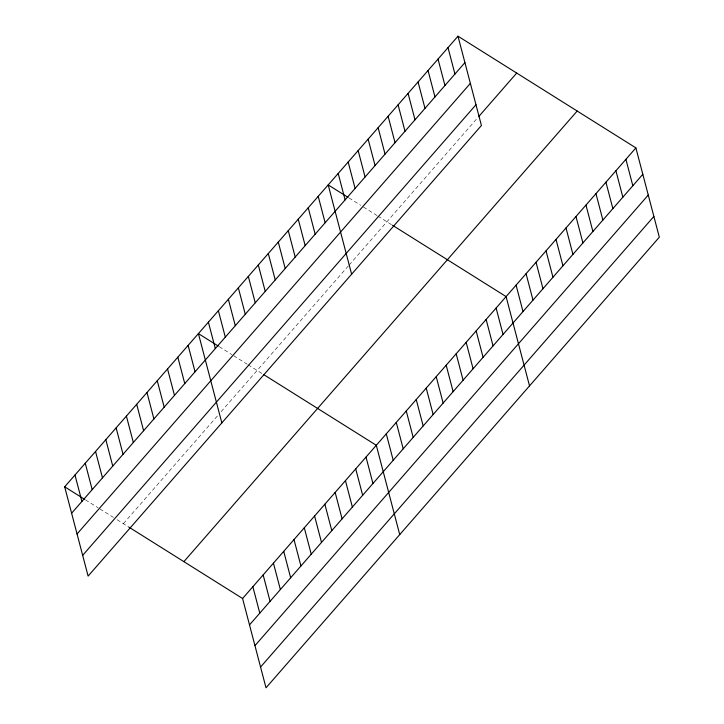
<?xml version="1.0" encoding="UTF-8"?>
<svg xmlns="http://www.w3.org/2000/svg" width="724" height="724" viewBox="0 0 724 724"><rect width="100%" height="100%" fill="white"/><g stroke="black" fill="none" stroke-linecap="round" stroke-linejoin="round"><path stroke-width="0.54" stroke-dasharray="3.62 2.71" d="M123.388 523.669L218.177 415.078M221.11 411.712L348.398 265.88M349.113 265.065L478.193 117.179M348.977 197.942L360.715 205.317M363.43 207.019L376.978 215.526M377.874 216.087L391.557 224.684M219.182 346.642L231.825 354.588M233.635 355.719L247.183 364.226M248.088 364.787L262.694 373.964M85.459 499.85L98.102 507.786M99.903 508.927L113.451 517.434M117.071 519.696L128.972 527.172"/><path stroke-width="1.09" d="M457.993 36.2L481.424 125.496L88.111 576.105L64.68 486.809L457.993 36.2L635.889 147.895L659.32 237.191L266.007 687.8L242.576 598.504L128.972 527.172M71.613 513.216L464.926 62.608M77.052 533.968L470.365 83.36M82.663 555.353L475.976 104.745M478.908 116.365L516.701 73.061M183.878 561.643L577.182 111.034M242.576 598.504L635.889 147.895M249.508 624.912L642.822 174.303M254.948 645.663L648.261 195.055M260.559 667.048L653.872 216.44M348.072 197.381L328.198 184.901L351.629 274.197M392.489 225.264L506.094 296.596L529.525 385.892M218.277 346.081L198.412 333.601L221.834 422.897M263.627 374.552L376.308 445.296L399.729 534.593M64.68 486.809L84.554 499.289M625.907 159.334L632.83 185.742M615.925 170.773L622.848 197.181M605.934 182.213L612.866 208.621M595.952 193.652L602.884 220.06M585.969 205.091L592.902 231.499M575.987 216.53L582.911 242.938M566.005 227.97L572.928 254.377M556.014 239.409L562.946 265.817M546.032 250.848L552.964 277.247M536.05 262.287L542.973 288.686M526.067 273.717L532.991 300.125M516.085 285.156L523.009 311.564M448.011 47.639L454.944 74.047M438.029 59.078L444.952 85.486M496.112 308.035L503.044 334.443M428.047 70.518L434.97 96.925M486.13 319.474L493.053 345.882M418.056 81.957L424.988 108.365M476.148 330.913L483.071 357.321M408.074 93.396L415.006 119.795M466.166 342.352L473.089 368.76M398.091 104.835L405.015 131.234M456.174 353.792L463.107 380.2M388.109 116.265L395.033 142.673M446.192 365.231L453.124 391.639M378.127 127.705L385.05 154.112M436.21 376.67L443.133 403.078M368.136 139.144L375.068 165.552M426.228 388.109L433.151 414.517M358.154 150.583L365.086 176.991M416.237 399.548L423.169 425.947M348.172 162.022L355.095 188.43M406.255 410.988L413.187 437.387M338.189 173.461L345.113 199.869M396.272 422.427L403.205 448.826M386.29 433.857L393.213 460.265M318.216 196.34L325.148 222.748M308.234 207.779L315.166 234.187M366.018 457.088L372.941 483.487M298.252 219.218L305.175 245.626M355.728 468.871L362.661 495.279M288.27 230.657L295.193 257.065M345.448 480.655L352.371 507.062M278.278 242.097L285.211 268.495M335.158 492.438L342.09 518.846M268.296 253.536L275.229 279.935M324.868 504.221L331.8 530.629M258.314 264.975L265.237 291.374M314.587 516.013L321.51 542.421M248.332 276.405L255.255 302.813M304.297 527.796L311.229 554.204M238.35 287.844L245.273 314.252M294.007 539.579L300.94 565.987M228.359 299.284L235.291 325.691M283.727 551.362L290.65 577.77M218.377 310.723L225.309 337.131M273.437 563.154L280.369 589.553M208.394 322.162L215.318 348.57M263.156 574.937L270.079 601.345M252.866 586.721L259.789 613.128M188.122 345.384L195.055 371.792M177.833 357.176L184.765 383.575M167.552 368.959L174.475 395.367M157.262 380.743L164.194 407.15M146.981 392.526L153.904 418.934M136.691 404.309L143.614 430.717M126.401 416.101L133.334 442.5M116.121 427.884L123.044 454.292M105.831 439.667L112.754 466.075M95.541 451.45L102.473 477.858M85.26 463.242L92.183 489.641M74.97 475.025L81.903 501.433"/></g></svg>
